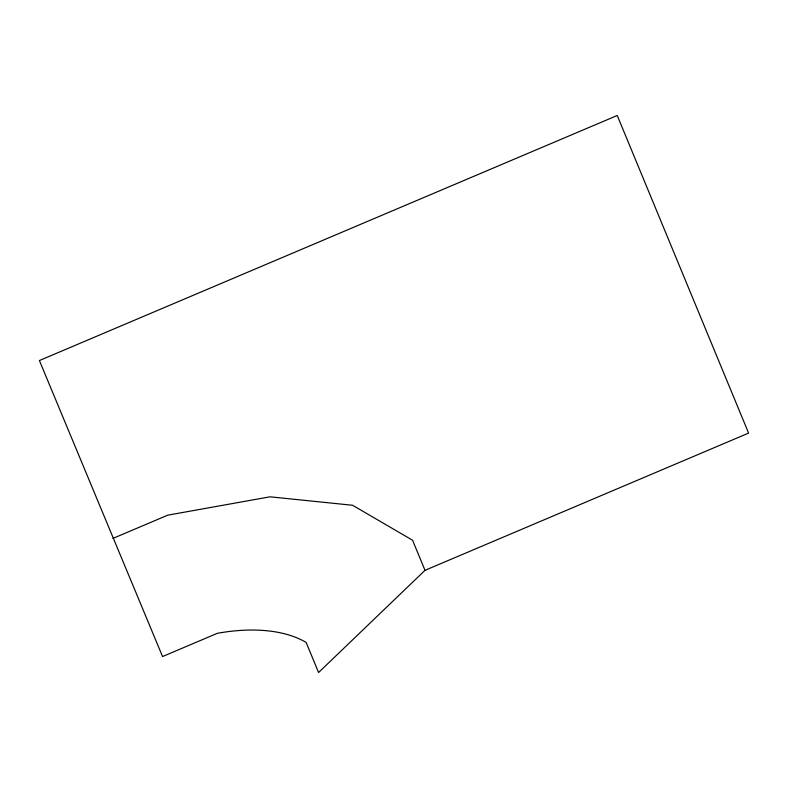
<?xml version="1.0" encoding="UTF-8"?>
<svg xmlns="http://www.w3.org/2000/svg" width="788" height="788" viewBox="0 0 788 788"><rect width="100%" height="100%" fill="white"/><g stroke="black" fill="none" stroke-linecap="round" stroke-linejoin="round"><path stroke-width="1.18" d="M425.008 570.325L318.579 672.509L306.128 642.417A143.968 78.83 -23.2 0 0 217.311 633.325L162.555 656.552L39.4 360.54L617.24 115.491L748.6 433.095L425.008 570.325L412.557 540.223L352.581 505.266L270.018 496.814L167.726 515.175L112.96 538.401"/></g></svg>
